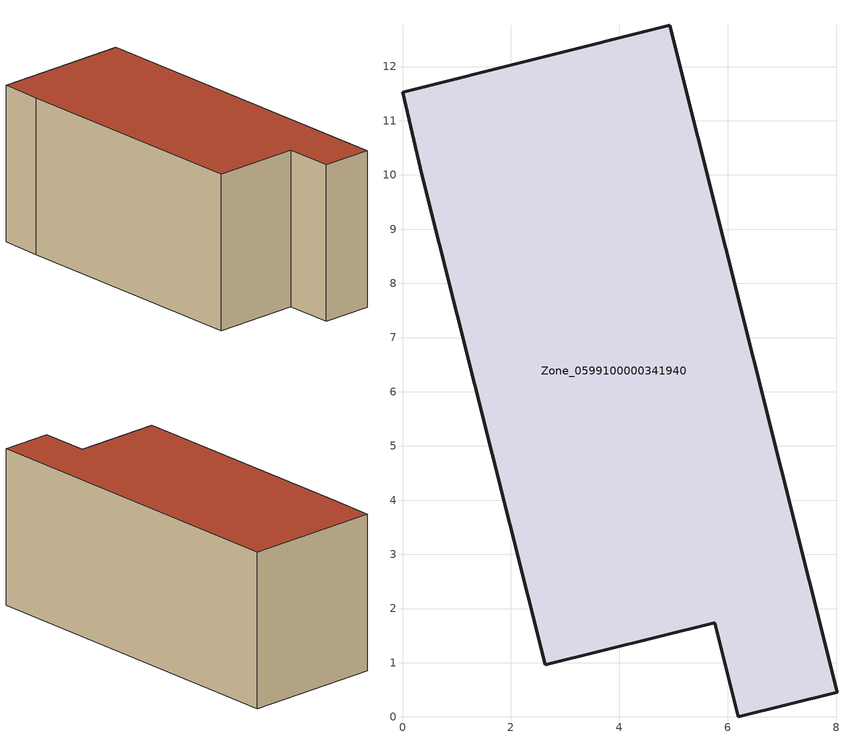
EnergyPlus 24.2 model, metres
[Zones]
Zone_0599100000341940
 floor ground (C_G): 4.93,12.77 8.02,0.46 6.2,0 5.76,1.74 2.64,0.96 0.36,10.02 0,11.52 z0
 wall outside (C_F): 0.36,10.02 2.64,0.96 5.76,1.74 6.2,0 8.02,0.46 4.93,12.77 0,11.52 0.36,10.02 z0:5.76
 roof outside (C_R): 4.93,12.77 0,11.52 0.36,10.02 2.64,0.96 5.76,1.74 6.2,0 8.02,0.46 z5.76
[BUILDING]
Pand.0599100000341940: North Axis=0; Terrain=City; Loads Convergence Tolerance Value=0.04; Temperature Convergence Tolerance Value=0.4; Solar Distribution=FullExterior; Maximum Number of Warmup Days=25; Minimum Number of Warmup Days=1
[Site:Location]
Rotterdam.The.Hague.AP_ZH_NLD Design_Conditions: Latitude=51.96; Longitude=4.45; Time Zone=1; Elevation=-4.5
[SITE:GROUNDTEMPERATURE:BUILDINGSURFACE]
18, 18, 18, 18, 18, 18, 18, 18, 18, 18, 18, 18
[MATERIAL] Thermal Absorptance=0.9; Solar Absorptance=0.7; Visible Absorptance=0.7
Name | Roughness | Thickness | Conductivity | Density | Specific Heat
G.TI.1992-2005 | MediumSmooth | 0.15 | 0.06 | 540 | 1210
F.TI.1992-2005 | Rough | 0.3 | 0.12 | 1920 | 840
R.TI.1992-2005 | MediumRough | 0.2 | 0.08 | 1500 | 1000
[CONSTRUCTION]
C_G: G.TI.1992-2005
C_F: F.TI.1992-2005
C_R: R.TI.1992-2005
[ZONE]
Zone_0599100000341940: Type=1; Multiplier=1; Ceiling Height=Autocalculate; Volume=Autocalculate; Floor Area=autocalculate; Part of Total Floor Area=Yes
[ZONEINFILTRATION:DESIGNFLOWRATE]
Infil_Zone_0599100000341940: Zone or ZoneList or Space or SpaceList=Zone_0599100000341940; Schedule=AlwaysOn; Design Flow Rate Calculation Method=Flow/Area; Flow Rate per Floor Area=0.0015; Constant Term Coefficient=1; Temperature Term Coefficient=0; Velocity Term Coefficient=0; Velocity Squared Term Coefficient=0
[HVACTEMPLATE:ZONE:IDEALLOADSAIRSYSTEM]
Zone_0599100000341940: Maximum Heating Supply Air Temperature=50; Minimum Cooling Supply Air Temperature=13; Maximum Heating Supply Air Humidity Ratio=0.0156; Minimum Cooling Supply Air Humidity Ratio=0.0077; Heating Limit=NoLimit; Cooling Limit=NoLimit; Dehumidification Control Type=ConstantSensibleHeatRatio; Cooling Sensible Heat Ratio=0.7; Dehumidification Setpoint=60; Humidification Control Type=None; Humidification Setpoint=30; Outdoor Air Method=None; Outdoor Air Flow Rate per Person=0.00944; Outdoor Air Flow Rate per Zone Floor Area=0; Outdoor Air Flow Rate per Zone=0; Demand Controlled Ventilation Type=None; Outdoor Air Economizer Type=NoEconomizer; Heat Recovery Type=None; Sensible Heat Recovery Effectiveness=0.7; Latent Heat Recovery Effectiveness=0.65
[ZONECONTROL:THERMOSTAT]
ThermostatControl_Zone_0599100000341940: Zone or ZoneList=Zone_0599100000341940; Control Type Schedule=DualSetpointControlType; Control 1=Thermostat_Zone_0599100000341940; Temperature Difference Between Cutout And Setpoint=0
[THERMOSTATSETPOINT:DUALSETPOINT]
Thermostat_Zone_0599100000341940: Heating Setpoint Temperature Schedule=HeatingSetpoint_Zone_0599100000341940; Cooling Setpoint Temperature Schedule=CoolingSetpoint_Zone_0599100000341940
[SCHEDULE:COMPACT]
HeatingSetpoint_Zone_0599100000341940: Through: 12/31, For: AllDays, Until: 24:00, 21
CoolingSetpoint_Zone_0599100000341940: Through: 12/31, For: AllDays, Until: 24:00, 24
DualSetpointControlType: Through: 12/31, For: AllDays, Until: 24:00, 4
AlwaysOn: Through: 12/31, For: AllDays, Until: 24:00, 1
